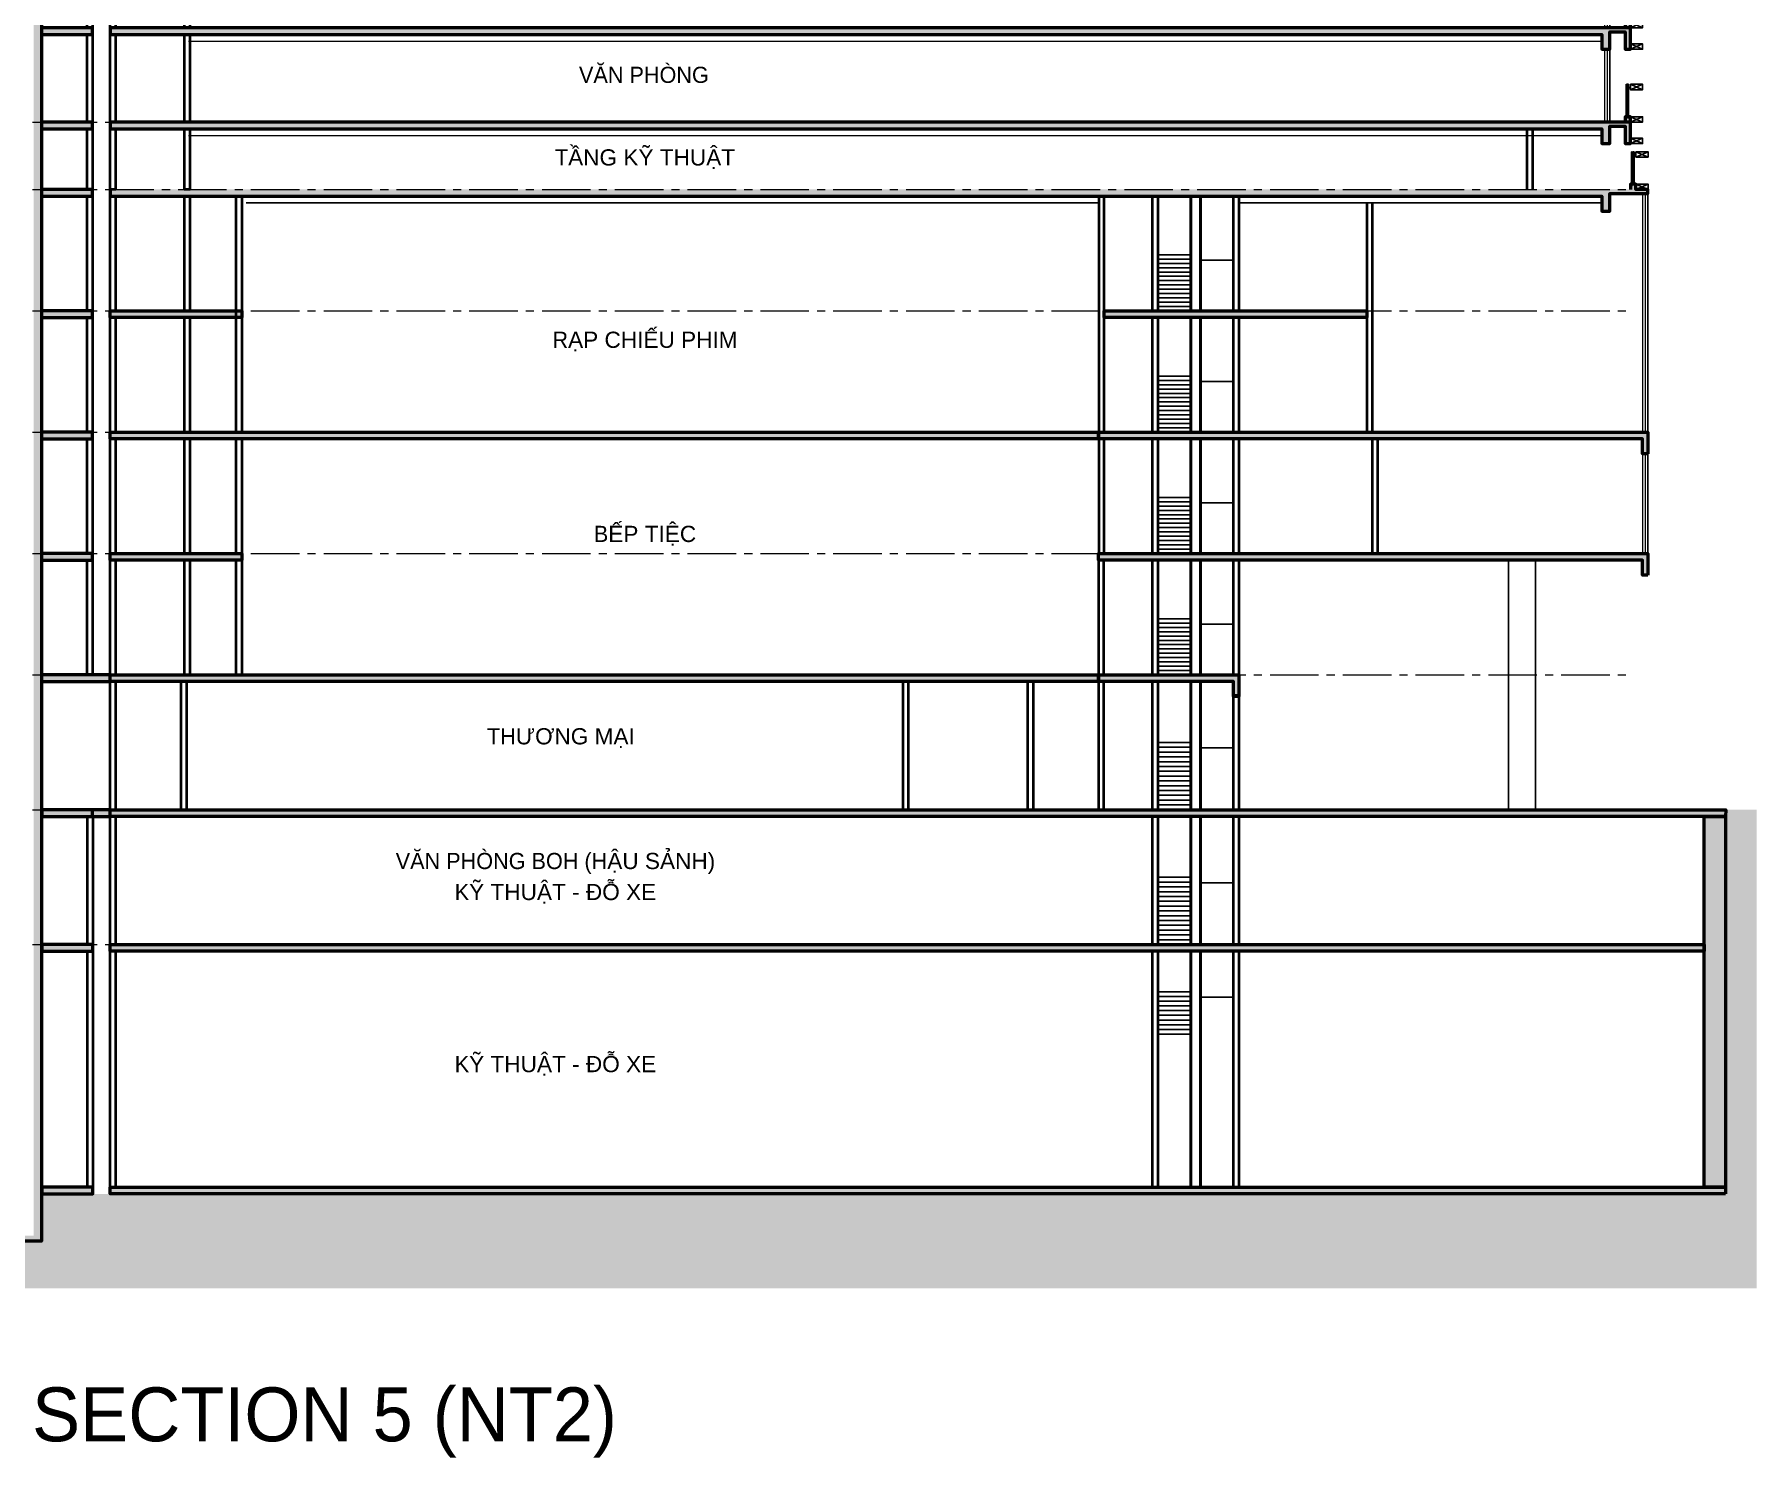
# Model space of a CAD drawing. Header units: millimetres. Extents: x 573003 to 1294762, y -9906 to 413061.
# Drawn here: x 951952 to 1015826, y -9551 to 43226 of the extents above; entities that cross this region are included whole.
import ezdxf

# ---------------------------------------------------------------- set-up
doc = ezdxf.new("R2010")
doc.units = ezdxf.units.MM
doc.header["$MEASUREMENT"] = 0
doc.linetypes.add('HIDDEN', pattern=[0.375, 0.25, -0.125])
doc.linetypes.add('IMPORT-CE', pattern=[135, 90, -15, 15, -15])
doc.layers.get('DEFPOINTS').update_dxf_attribs({"color": 5, "lineweight": 0})
for name, color, linetype in [('A-ANNO-DIMS', 50, 'Continuous'), ('A-ANNO-ROOM', 50, 'Continuous'), ('A-ELEV-13FINE', 8, 'Continuous'), ('A-ELEV-15FINE', 1, 'Continuous'), ('A-ELEV-18LIGHT', 135, 'Continuous'), ('A-ELEV-40HEAVY', 90, 'Continuous'), ('A-ELEV-PATT 3', 251, 'Continuous'), ('A-GRID-01$0$A-ANNO-DIMS', 50, 'Continuous'), ('A-WALL-FNSH', 200, 'Continuous'), ('A-WALL-PATT', 251, 'Continuous')]:
    doc.layers.add(name, color=color, linetype=linetype)
for name, color, linetype, lineweight in [('KT-Net cat', 1, 'Continuous', 40), ('KT-Net cot', 2, 'Continuous', 50), ('KT-Net manh', 251, 'Continuous', 13), ('KT-Net thay', 7, 'Continuous', 25), ('KT-Net truc', 18, 'Continuous', 15)]:
    doc.layers.add(name, color=color, linetype=linetype, lineweight=lineweight)
doc.styles.add('HBA-Text', font='GOTHIC.TTF')

# ---------------------------------------------------------------- blocks, each defined once
blk = doc.blocks.new('1')
at = {"layer": 'A-GRID-01$0$A-ANNO-DIMS'}
for p, q in [((-85207, -52456), (-84757, -52256)), ((-85207, -52256), (-84757, -52456))]:
    blk.add_line(p, q, dxfattribs=at)
at = {"layer": 'A-GRID-01$0$A-ANNO-DIMS', "elevation": 0}
blk.add_lwpolyline([(-84757, -52256), (-85207, -52256), (-85207, -52456), (-84757, -52456)], close=True, dxfattribs=at)
blk = doc.blocks.new('Floor -Office-NT2')
at = {"layer": 'A-WALL-PATT'}
h = blk.add_hatch(color=256, dxfattribs=at)
h.dxf.hatch_style = 1
h.paths.add_polyline_path([(19579, 0), (17689, 0), (17689, -250), (19579, -250)])
at = {"layer": 'A-WALL-PATT', "extrusion": (-1.18995e-05, -6.1554e-14, 1)}
h = blk.add_hatch(color=256, dxfattribs=at)
h.dxf.hatch_style = 1
h.paths.add_polyline_path([(76419, 0), (20229, 0), (20229, -250), (75557, -250), (75557, -800), (75857, -800), (75857, -150), (76419, -150), (76419, -800), (76619, -800), (76619, 200), (76419, 200)])
at = {"layer": 'A-ANNO-DIMS', "extrusion": (-1.18995e-05, 4.99413e-07, 1), "elevation": 32}
for points in [[(76501, 200), (76501, 1400)], [(76551, 200), (76551, 1400)]]:
    blk.add_lwpolyline(points, dxfattribs=at)
at = {"layer": 'A-ANNO-DIMS', "extrusion": (-1.18995e-05, 4.99413e-07, 1), "elevation": -2}
blk.add_lwpolyline([(76434, 200), (76619, 200), (76619, 188), (76434, 188)], close=True, dxfattribs=at)
at = {"layer": 'A-ELEV-15FINE', "linetype": 'Continuous', "extrusion": (-1.18995e-05, 4.99413e-07, 1), "elevation": -2}
for points in [[(76454, 1102), (76456, 1102), (76456, 1127), (76454, 1127)], [(76454, 372), (76456, 372), (76456, 347), (76454, 347)]]:
    blk.add_lwpolyline(points, close=True, dxfattribs=at)
at = {"layer": 'A-ELEV-15FINE', "linetype": 'Continuous', "extrusion": (-1.18995e-05, 4.99413e-07, 1), "elevation": 32}
for points in [[(76501, 1120), (76476, 1120)], [(76501, 1110), (76476, 1110)], [(76501, 365), (76476, 365)], [(76501, 355), (76476, 355)]]:
    blk.add_lwpolyline(points, dxfattribs=at)
at = {"layer": 'A-ELEV-15FINE', "extrusion": (-1.18995e-05, 4.99413e-07, 1), "elevation": -2}
for points in [[(76462, 205), (76483, 205), (76483, 200), (76462, 200)], [(76591, 205), (76569, 205), (76569, 200), (76591, 200)]]:
    blk.add_lwpolyline(points, close=True, dxfattribs=at)
at = {"layer": 'A-ELEV-15FINE', "extrusion": (-1.18995e-05, 4.99413e-07, 1), "elevation": 32}
for points in [[(76468, 205), (76468, 208), (76477, 208), (76477, 205)], [(76584, 205), (76584, 208), (76576, 208), (76576, 205)]]:
    blk.add_lwpolyline(points, dxfattribs=at)
at = {"layer": 'A-ELEV-15FINE', "linetype": 'HIDDEN', "extrusion": (-1.18995e-05, 4.99413e-07, 1), "elevation": 32}
for points in [[(76477, 200), (76477, 123), (76468, 123), (76468, 200)], [(76576, 200), (76576, 123), (76584, 123), (76584, 200)]]:
    blk.add_lwpolyline(points, dxfattribs=at)
at = {"layer": 'A-ELEV-18LIGHT', "extrusion": (-1.18995e-05, 4.99413e-07, 1), "elevation": 32}
blk.add_lwpolyline([(76456, 265), (76461, 260), (76471, 260), (76476, 265), (76476, 1395), (76471, 1400), (76461, 1400), (76456, 1395), (76456, 265)], dxfattribs=at)
at = {"layer": 'A-ELEV-40HEAVY', "extrusion": (-1.18995e-05, 4.99413e-07, 1)}
blk.add_line((76419, 200, 33), (76619, 200, 33), dxfattribs=at)
at = {"layer": 'A-ELEV-PATT 3', "linetype": 'Continuous', "extrusion": (-1.18995e-05, 4.99413e-07, 1)}
for p, q in [((76460, 261, 33), (76460, 1399, 33)), ((76466, 260, 33), (76466, 1400, 33)), ((76473, 261, 33), (76473, 1399, 33))]:
    blk.add_line(p, q, dxfattribs=at)
at = {"layer": 'A-GRID-01$0$A-ANNO-DIMS', "extrusion": (-1.18995e-05, 4.99413e-07, 1)}
blk.add_line((76501, 1400, 33), (76551, 1400, 33), dxfattribs=at)
at = {"layer": 'A-GRID-01$0$A-ANNO-DIMS', "extrusion": (-1.18995e-05, 4.99413e-07, 1), "elevation": -2}
blk.add_lwpolyline([(76619, 1265), (76619, 1285), (76551, 1285), (76551, 1265)], close=True, dxfattribs=at)
at = {"layer": 'KT-Net cat'}
for points, elevation in [([(19379, 3250), (19579, 3250), (19579, 0), (19379, 0)], 31), ([(20229, 3250), (20429, 3250), (20429, 0), (20229, 0)], 31), ([(22989, 3250), (23189, 3250), (23189, 0), (22989, 0)], 22)]:
    blk.add_lwpolyline(points, close=True, dxfattribs=dict(at, elevation=elevation))
at = {"layer": 'KT-Net cot', "elevation": -9}
blk.add_lwpolyline([(19579, 0), (17689, 0), (17689, -250), (19579, -250)], close=True, dxfattribs=at)
at = {"layer": 'KT-Net cot', "extrusion": (-1.22367e-05, -2.59976e-14, 1), "elevation": -1}
blk.add_lwpolyline([(76619, 0), (20229, 0), (20229, -250), (75557, -250), (75557, -800), (75857, -800), (75857, -150), (76419, -150), (76419, -800), (76619, -800), (76619, 200), (76419, 200), (76419, 0)], dxfattribs=at)
at = {"layer": 'KT-Net manh'}
for p, q in [((75657, 2700, -1), (75657, 0, -9)), ((75757, 2700, -1), (75757, 0, -9))]:
    blk.add_line(p, q, dxfattribs=at)
at = {"layer": 'KT-Net manh', "extrusion": (-1.18995e-05, 4.99413e-07, 1), "elevation": -2}
blk.add_lwpolyline([(23136, -500), (75557, -500)], dxfattribs=at)
at = {"layer": 'KT-Net thay'}
blk.add_line((75857, 2700, -1), (75857, 0, -9), dxfattribs=at)
at = {"layer": 'A-GRID-01$0$A-ANNO-DIMS', "extrusion": (1.18995e-05, -4.99413e-07, -1), "zscale": -1.000000000000001, "rotation": 0.000332821957333762}
for p in [(8137, 53657, 1), (8137, 52457, 1), (8137, 51657, 1)]:
    blk.add_blockref('1', p, dxfattribs=at)
blk = doc.blocks.new('A$C11826E4A')
at = {"layer": 'A-ANNO-ROOM', "ltscale": 800, "extrusion": (2.65424e-07, 1.15182e-05, 1), "insert": (2692, 1020, 4), "char_height": 600, "width": 6000, "attachment_point": 2, "text_direction": (1, 0, 0), "style": 'HBA-Text'}
blk.add_mtext('VĂN PHÒNG', dxfattribs=at)

msp = doc.modelspace()

# ---------------------------------------------------------------- hatches: boundary and pattern name
at = {"layer": 'A-WALL-PATT', "extrusion": (-6.59362e-19, -3.84344e-07, 1)}
h = msp.add_hatch(color=256, dxfattribs=at)
h.dxf.hatch_style = 1
h.paths.add_polyline_path([(949019.2, 155075.6), (952219.2, 155075.6), (952219.2, -1524.4), (949019.2, -1524.4)])
h.paths.add_polyline_path([(949319.2, 154875.6), (951919.2, 154875.6), (951919.2, 152575.6), (949319.2, 152575.6)], flags=16)
h.paths.add_polyline_path([(949319.2, -1324.4), (951919.2, -1324.4), (951919.2, 152375.6), (949319.2, 152375.6)], flags=16)
at = {"layer": 'A-WALL-PATT', "extrusion": (-6.614e-19, -3.84344e-07, 1)}
h = msp.add_hatch(color=256, dxfattribs=at)
h.dxf.hatch_style = 1
h.paths.add_polyline_path([(954109.2, 37475.6), (952219.2, 37475.6), (952219.2, 37225.6), (954109.2, 37225.6)])
at = {"layer": 'A-WALL-PATT', "extrusion": (-1.18995e-05, -3.84344e-07, 1)}
h = msp.add_hatch(color=256, dxfattribs=at)
h.dxf.hatch_style = 1
h.paths.add_polyline_path([(1011154, 37475.6), (954759.2, 37475.6), (954759.2, 37225.6), (1010087.1, 37225.6), (1010087.1, 36675.6), (1010387.1, 36675.6), (1010387.1, 37325.6), (1011796.9, 37325.6), (1011796.9, 37475.6), (1011354, 37475.6), (1011354, 37675.6), (1011154, 37675.6)])
at = {"layer": 'A-WALL-PATT', "extrusion": (-6.59362e-19, -3.84344e-07, 1)}
h = msp.add_hatch(color=256, dxfattribs=at)
h.dxf.hatch_style = 1
h.paths.add_polyline_path([(954109.2, 32975.6), (952219.2, 32975.6), (952219.2, 32725.6), (954109.2, 32725.6)])
h = msp.add_hatch(color=256, dxfattribs=at)
h.dxf.hatch_style = 1
h.paths.add_polyline_path([(954759.2, 32975.6), (959639.9, 32975.6), (959639.9, 32725.6), (954759.2, 32725.6)])
h = msp.add_hatch(color=256, dxfattribs=at)
h.dxf.hatch_style = 1
h.paths.add_polyline_path([(991627.5, 32975.6), (1001366.2, 32975.6), (1001366.2, 32725.6), (991627.5, 32725.6)])
at = {"layer": 'A-WALL-PATT', "extrusion": (-6.6013e-19, -3.84344e-07, 1)}
h = msp.add_hatch(color=256, dxfattribs=at)
h.dxf.hatch_style = 1
h.paths.add_polyline_path([(954109.2, 28475.6), (952219.2, 28475.6), (952219.2, 28225.6), (954109.2, 28225.6)])
at = {"layer": 'A-WALL-PATT', "extrusion": (-6.59362e-19, -3.84344e-07, 1)}
h = msp.add_hatch(color=256, dxfattribs=at)
h.dxf.hatch_style = 1
h.paths.add_polyline_path([(954759.2, 28475.6), (991417.7, 28475.6), (991417.7, 28225.6), (954759.2, 28225.6)])
at = {"layer": 'A-WALL-PATT', "extrusion": (-6.6013e-19, -3.84344e-07, 1)}
h = msp.add_hatch(color=256, dxfattribs=at)
h.dxf.hatch_style = 1
h.paths.add_polyline_path([(1011796.9, 27675.6), (1011596.9, 27675.6), (1011596.9, 28225.6), (991417.7, 28225.6), (991417.7, 28475.6), (1011796.9, 28475.6)])
h = msp.add_hatch(color=256, dxfattribs=at)
h.dxf.hatch_style = 1
h.paths.add_polyline_path([(954109.2, 23975.6), (952219.2, 23975.6), (952219.2, 23725.6), (954109.2, 23725.6)])
h = msp.add_hatch(color=256, dxfattribs=at)
h.dxf.hatch_style = 1
h.paths.add_polyline_path([(954759.2, 23975.6), (959639.9, 23975.6), (959639.9, 23725.6), (954759.2, 23725.6)])
h = msp.add_hatch(color=256, dxfattribs=at)
h.dxf.hatch_style = 1
h.paths.add_polyline_path([(1011796.9, 23175.6), (1011596.9, 23175.6), (1011596.9, 23725.6), (991417.7, 23725.6), (991417.7, 23975.6), (1011796.9, 23975.6)])
h = msp.add_hatch(color=256, dxfattribs=at)
h.dxf.hatch_style = 1
h.paths.add_polyline_path([(954759.2, 19475.6), (952219.2, 19475.6), (952219.2, 19225.6), (954759.2, 19225.6)])
at = {"layer": 'A-WALL-PATT', "extrusion": (-6.59362e-19, -3.84344e-07, 1)}
h = msp.add_hatch(color=256, dxfattribs=at)
h.dxf.hatch_style = 1
h.paths.add_polyline_path([(991417.7, 19475.6), (991417.7, 19225.6), (954964.3, 19225.6), (954759.2, 19225.6), (954759.2, 19475.6)])
at = {"layer": 'A-WALL-PATT', "extrusion": (-6.6013e-19, -3.84344e-07, 1)}
h = msp.add_hatch(color=256, dxfattribs=at)
h.dxf.hatch_style = 1
h.paths.add_polyline_path([(996621.6, 18675.6), (996421.6, 18675.6), (996421.6, 19225.6), (991417.7, 19225.6), (991417.7, 19475.6), (996621.6, 19475.6)])
at = {"layer": 'A-WALL-PATT', "extrusion": (-6.59362e-19, -3.84344e-07, 1)}
h = msp.add_hatch(dxfattribs=at)
h.set_pattern_fill('EARTH', color=256, scale=100, angle=-100.978559)
h.set_pattern_definition([(45, (925750.7, 285702.5), (9e-07, 898.0256), [635, -635]), (45, (925582.3, 285870.9), (9e-07, 898.0256), [635, -635]), (45, (925413.9, 286039.3), (9e-07, 898.0256), [635, -635]), (135, (925413.9, 286151.5), (-898.0256, 9e-07), [635, -635]), (135, (925582.3, 286319.9), (-898.0256, 9e-07), [635, -635]), (135, (925750.7, 286488.3), (-898.0256, 9e-07), [635, -635])])
h.paths.add_polyline_path([(932849.4, 225.6), (942909.6, 225.6), (942909.6, -1524.4), (946009.6, -1524.4), (946014.7, 225.6), (949019.2, 225.6), (949019.2, -1524.4), (952219.2, -1524.4), (952224.3, 225.6), (1014678.7, 225.6), (1014681.4, 14475.6), (1015825.9, 14475.6), (1015825.9, -3277.2), (932849.4, -3277.2)])
at = {"layer": 'A-WALL-PATT', "extrusion": (-6.6013e-19, -3.84344e-07, 1)}
h = msp.add_hatch(color=256, dxfattribs=at)
h.dxf.hatch_style = 1
h.paths.add_polyline_path([(954109.2, 14475.6), (952219.2, 14475.6), (952219.2, 14225.6), (954109.2, 14225.6)])
h = msp.add_hatch(color=256, dxfattribs=at)
h.dxf.hatch_style = 1
h.paths.add_polyline_path([(954759.2, 14475.6), (952224.3, 14475.6), (952224.3, 14225.6), (954759.2, 14225.6)])
at = {"layer": 'A-WALL-PATT', "extrusion": (-6.59362e-19, -3.84344e-07, 1)}
h = msp.add_hatch(color=256, dxfattribs=at)
h.dxf.hatch_style = 1
h.paths.add_polyline_path([(954759.2, 14475.6), (965275.2, 14475.6), (970075.2, 14475.6), (1014681.4, 14475.6), (1014675.9, 14225.6), (970325.2, 14225.6), (965025.2, 14225.6), (954759.2, 14225.6)])
h = msp.add_hatch(color=256, dxfattribs=at)
h.dxf.hatch_style = 1
h.paths.add_polyline_path([(1014678.7, 14225.6), (1014678.7, 475.6), (1013878.7, 475.6), (1013878.7, 14225.6)])
at = {"layer": 'A-WALL-PATT', "extrusion": (-6.6013e-19, -3.84344e-07, 1)}
h = msp.add_hatch(color=256, dxfattribs=at)
h.dxf.hatch_style = 1
h.paths.add_polyline_path([(954114.3, 9475.6), (952224.3, 9475.6), (952224.3, 9225.6), (954114.3, 9225.6)])
h = msp.add_hatch(color=256, dxfattribs=at)
h.dxf.hatch_style = 1
h.paths.add_polyline_path([(1013878.7, 9225.6), (954759.2, 9225.6), (954759.2, 9475.6), (1013878.7, 9475.6)])
h = msp.add_hatch(color=256, dxfattribs=at)
h.dxf.hatch_style = 1
h.paths.add_polyline_path([(954114.3, 475.6), (952224.3, 475.6), (952224.3, 225.6), (954114.3, 225.6)])
h = msp.add_hatch(color=256, dxfattribs=at)
h.dxf.hatch_style = 1
h.paths.add_polyline_path([(1014678.7, 225.6), (954759.2, 225.6), (954759.2, 475.6), (1014678.7, 475.6)])

# ---------------------------------------------------------------- linework, layer by layer
at = {"layer": 'A-ANNO-DIMS', "extrusion": (-1.18995e-05, 1.15069e-07, 1), "elevation": -12.1}
for points in [[(1011236.2, 37675.6), (1011236.2, 38875.6)], [(1011286.2, 37675.6), (1011286.2, 38875.6)]]:
    msp.add_lwpolyline(points, dxfattribs=at)
at = {"layer": 'A-ANNO-DIMS', "extrusion": (-1.18995e-05, 1.15069e-07, 1), "elevation": -29.3}
msp.add_lwpolyline([(1011168.4, 37675.6), (1011354, 37675.6), (1011354, 37663.6), (1011168.4, 37663.6)], close=True, dxfattribs=at)
at = {"layer": 'A-ELEV-13FINE', "extrusion": (-1.18995e-05, 1.15069e-07, 1), "elevation": -29.3}
for points in [[(959810, 36975.9), (991427.5, 36975.7)], [(996621.6, 36975.7), (1010087.1, 36975.6)]]:
    msp.add_lwpolyline(points, dxfattribs=at)
at = {"layer": 'A-ELEV-15FINE', "linetype": 'Continuous', "extrusion": (-1.18995e-05, 1.15069e-07, 1), "elevation": -29.3}
for points in [[(1011188.4, 38578.1), (1011191.2, 38578.1), (1011191.2, 38603.1), (1011188.4, 38603.1)], [(1011188.4, 37848.1), (1011191.2, 37848.1), (1011191.2, 37823.1), (1011188.4, 37823.1)]]:
    msp.add_lwpolyline(points, close=True, dxfattribs=at)
at = {"layer": 'A-ELEV-15FINE', "linetype": 'Continuous', "extrusion": (-1.18995e-05, 1.15069e-07, 1), "elevation": -12.1}
for points in [[(1011236.2, 38595.6), (1011211.2, 38595.6)], [(1011236.2, 38585.6), (1011211.2, 38585.6)], [(1011236.2, 37840.6), (1011211.2, 37840.6)], [(1011236.2, 37830.6), (1011211.2, 37830.6)]]:
    msp.add_lwpolyline(points, dxfattribs=at)
at = {"layer": 'A-ELEV-15FINE', "extrusion": (-1.18995e-05, 1.15069e-07, 1), "elevation": -29.3}
for points in [[(1011196.4, 37680.9), (1011218.2, 37680.9), (1011218.2, 37675.6), (1011196.4, 37675.6)], [(1011326, 37680.9), (1011304.2, 37680.9), (1011304.2, 37675.6), (1011326, 37675.6)]]:
    msp.add_lwpolyline(points, close=True, dxfattribs=at)
at = {"layer": 'A-ELEV-15FINE', "extrusion": (-1.18995e-05, 1.15069e-07, 1), "elevation": -12.1}
for points in [[(1011203.1, 37680.9), (1011203.1, 37683.9), (1011211.5, 37683.9), (1011211.5, 37680.9)], [(1011319.3, 37680.9), (1011319.3, 37683.9), (1011310.9, 37683.9), (1011310.9, 37680.9)]]:
    msp.add_lwpolyline(points, dxfattribs=at)
at = {"layer": 'A-ELEV-15FINE', "linetype": 'HIDDEN', "extrusion": (-1.18995e-05, 1.15069e-07, 1), "elevation": -12.1}
for points in [[(1011211.5, 37675.6), (1011211.5, 37599), (1011203.1, 37599), (1011203.1, 37675.6)], [(1011310.9, 37675.6), (1011310.9, 37599), (1011319.3, 37599), (1011319.3, 37675.6)]]:
    msp.add_lwpolyline(points, dxfattribs=at)
at = {"layer": 'A-ELEV-18LIGHT', "extrusion": (-1.18995e-05, 1.15069e-07, 1), "elevation": -12.1}
msp.add_lwpolyline([(1011191.2, 37740.6), (1011196.2, 37735.6), (1011206.2, 37735.6), (1011211.2, 37740.6), (1011211.2, 38870.6), (1011206.2, 38875.6), (1011196.2, 38875.6), (1011191.2, 38870.6), (1011191.2, 37740.6)], dxfattribs=at)
at = {"layer": 'A-ELEV-40HEAVY', "extrusion": (-1.18995e-05, 1.15069e-07, 1)}
msp.add_line((1011154, 37675.6, -0.1), (1011354, 37675.6, -0.1), dxfattribs=at)
at = {"layer": 'A-ELEV-PATT 3', "linetype": 'Continuous', "extrusion": (-1.18995e-05, 1.15069e-07, 1)}
for p, q in [((1011194.8, 37737, -0.1), (1011194.8, 38874.3, -0.1)), ((1011201.2, 37735.6, -0.1), (1011201.2, 38875.6, -0.1)), ((1011207.5, 37737, -0.1), (1011207.5, 38874.3, -0.1))]:
    msp.add_line(p, q, dxfattribs=at)
at = {"layer": 'A-GRID-01$0$A-ANNO-DIMS', "extrusion": (-1.18995e-05, 1.15069e-07, 1)}
msp.add_line((1011236.2, 38875.6, -0.1), (1011286.2, 38875.6, -0.1), dxfattribs=at)
at = {"layer": 'A-GRID-01$0$A-ANNO-DIMS', "extrusion": (-1.18995e-05, 1.15069e-07, 1), "elevation": -29.3}
msp.add_lwpolyline([(1011354, 38740.6), (1011354, 38760.6), (1011286.2, 38760.6), (1011286.2, 38740.6)], close=True, dxfattribs=at)
at = {"layer": 'KT-Net cat', "extrusion": (-6.58992e-19, -3.84344e-07, 1)}
for p, q in [((1007321.8, 37475.6, -16.7), (1007321.8, 39725.6, -16.7)), ((1001566.2, 36975.7, 4.5), (1001566.2, 28475.6, 4.5)), ((1001566.2, 28225.6, 6.7), (1001566.2, 23975.6, 4.5)), ((957585.7, 19225.6, -17.4), (957585.7, 14475.6, 51.3)), ((984162.2, 19225.6, 0.5), (984162.2, 14475.6, 51.3)), ((988790.5, 19225.6, 0.5), (988790.5, 14475.6, 51.3))]:
    msp.add_line(p, q, dxfattribs=at)
at = {"layer": 'KT-Net cat', "extrusion": (-6.58568e-19, -3.84344e-07, 1)}
for p, q in [((1007521.8, 37475.6, -16.7), (1007521.8, 39725.6, -16.7)), ((1001366.2, 36975.7, 4.5), (1001366.2, 28475.6, 4.5)), ((1001766.2, 28225.6, 6.7), (1001766.2, 23975.6, 4.5)), ((957385.7, 19225.6, -17.4), (957385.7, 14475.6, 51.3)), ((984362.2, 19225.6, 0.5), (984362.2, 14475.6, 51.3)), ((988990.5, 19225.6, 0.5), (988990.5, 14475.6, 51.3))]:
    msp.add_line(p, q, dxfattribs=at)
for points, elevation in [([(953909.2, 39725.6), (954109.2, 39725.6), (954109.2, 37475.6), (953909.2, 37475.6)], 14.8), ([(954759.2, 39725.6), (954959.2, 39725.6), (954959.2, 37475.6), (954759.2, 37475.6)], 14.8), ([(957519.2, 39725.6), (957719.2, 39725.6), (957719.2, 37475.6), (957519.2, 37475.6)], 5.5), ([(957519.2, 37225.6), (957719.2, 37225.6), (957719.2, 32975.6), (957519.2, 32975.6)], 51.3), ([(993421.6, 37225.6), (993621.6, 37225.6), (993621.6, 32975.6), (993421.6, 32975.6)], 0.5), ([(996421.7, 37225.6), (996621.6, 37225.6), (996621.6, 32975.6), (996421.7, 32975.6)], 0.5), ([(953909.2, 32725.6), (954109.2, 32725.6), (954109.2, 28475.6), (953909.2, 28475.6)], 51.3), ([(954759.2, 32725.6), (954959.2, 32725.6), (954959.2, 28475.6), (954759.2, 28475.6)], 51.3), ([(959439.9, 28225.6), (959639.9, 28225.6), (959639.9, 23975.6), (959439.9, 23975.6)], 35.3), ([(991627.5, 28225.6), (991427.5, 28225.6), (991427.5, 23975.6), (991627.5, 23975.6)], 0.5), ([(993421.6, 28225.6), (993621.6, 28225.6), (993621.6, 23975.6), (993421.6, 23975.6)], 0.5), ([(996421.7, 28225.6), (996621.6, 28225.6), (996621.6, 23975.6), (996421.7, 23975.6)], 0.5), ([(953909.2, 23725.6), (954109.2, 23725.6), (954109.2, 19475.6), (953909.2, 19475.6)], 51.3), ([(954759.2, 23725.6), (954959.2, 23725.6), (954959.2, 19475.6), (954759.2, 19475.6)], 51.3), ([(957519.2, 23725.6), (957719.2, 23725.6), (957719.2, 19475.6), (957519.2, 19475.6)], 42), ([(991617.7, 19225.6), (991417.7, 19225.6), (991417.7, 14475.6), (991617.7, 14475.6)], 22.2), ([(993421.6, 19225.6), (993621.6, 19225.6), (993621.6, 14475.6), (993421.6, 14475.6)], 8.7), ([(996421.7, 18725.6), (996621.6, 18725.6), (996621.6, 14475.6), (996421.7, 14475.6)], 8.7), ([(953914.3, 14225.6), (954114.3, 14225.6), (954114.3, 9475.6), (953914.3, 9475.6)], 2.3), ([(954764.3, 14225.6), (954964.3, 14225.6), (954964.3, 9475.6), (954764.3, 9475.6)], 2.3), ([(996421.7, 14225.6), (996621.6, 14225.6), (996621.6, 9475.6), (996421.7, 9475.6)], 2.3), ([(993421.6, 9225.6), (993621.6, 9225.6), (993621.6, 475.6), (993421.6, 475.6)], 0.1)]:
    msp.add_lwpolyline(points, close=True, dxfattribs=dict(at, elevation=elevation))
at = {"layer": 'KT-Net cat', "extrusion": (-6.58992e-19, -3.84344e-07, 1)}
for points, elevation in [([(953909.2, 37225.6), (954109.2, 37225.6), (954109.2, 32975.6), (953909.2, 32975.6)], 51.3), ([(954759.2, 37225.6), (954959.2, 37225.6), (954959.2, 32975.6), (954759.2, 32975.6)], 51.3), ([(959439.9, 37225.6), (959639.9, 37225.6), (959639.9, 28475.6), (959439.9, 28475.6)], 18.8), ([(991627.5, 37225.6), (991427.5, 37225.6), (991427.5, 28475.6), (991627.5, 28475.6)], 0.5), ([(957519.2, 32725.6), (957719.2, 32725.6), (957719.2, 28475.6), (957519.2, 28475.6)], 51.3), ([(993421.6, 32725.6), (993621.6, 32725.6), (993621.6, 28475.6), (993421.6, 28475.6)], 0.5), ([(996421.7, 32725.6), (996621.6, 32725.6), (996621.6, 28475.6), (996421.7, 28475.6)], 0.5), ([(953909.2, 28225.6), (954109.2, 28225.6), (954109.2, 23975.6), (953909.2, 23975.6)], 51.3), ([(954759.2, 28225.6), (954959.2, 28225.6), (954959.2, 23975.6), (954759.2, 23975.6)], 51.3), ([(957519.2, 28225.6), (957719.2, 28225.6), (957719.2, 23975.6), (957519.2, 23975.6)], 42), ([(959439.9, 23725.6), (959639.9, 23725.6), (959639.9, 19475.6), (959439.9, 19475.6)], 35.3), ([(991617.7, 23725.6), (991417.7, 23725.6), (991417.7, 19475.6), (991617.7, 19475.6)], 14), ([(993421.6, 23725.6), (993621.6, 23725.6), (993621.6, 19475.6), (993421.6, 19475.6)], 0.5), ([(996421.7, 23725.6), (996621.6, 23725.6), (996621.6, 19475.6), (996421.7, 19475.6)], 0.5), ([(954759.2, 19225.6), (954959.2, 19225.6), (954959.2, 14475.6), (954759.2, 14475.6)], 51.3), ([(993421.6, 14225.6), (993621.6, 14225.6), (993621.6, 9475.6), (993421.6, 9475.6)], 59.5), ([(953914.3, 9225.6), (954114.3, 9225.6), (954114.3, 475.6), (953914.3, 475.6)], 0.1), ([(954764.3, 9225.6), (954964.3, 9225.6), (954964.3, 475.6), (954764.3, 475.6)], 0.1), ([(996421.7, 9225.6), (996621.6, 9225.6), (996621.6, 475.6), (996421.7, 475.6)], -57.1)]:
    msp.add_lwpolyline(points, close=True, dxfattribs=dict(at, elevation=elevation))
at = {"layer": 'KT-Net cot', "extrusion": (-6.58992e-19, -3.84344e-07, 1)}
for points, elevation in [([(949019.2, 155075.6), (952219.2, 155075.6), (952219.2, -1524.4), (949019.2, -1524.4)], 2.3), ([(954759.2, 32975.6), (959639.9, 32975.6), (959639.9, 32725.6), (954759.2, 32725.6)], 51.3), ([(991627.5, 32975.6), (1001366.2, 32975.6), (1001366.2, 32725.6), (991627.5, 32725.6)], 0.5), ([(954109.2, 28475.6), (952219.2, 28475.6), (952219.2, 28225.6), (954109.2, 28225.6)], 51.3), ([(1011796.9, 23175.6), (1011596.9, 23175.6), (1011596.9, 23725.6), (991417.7, 23725.6), (991417.7, 23975.6), (1011796.9, 23975.6)], 2.3), ([(954759.2, 19475.6), (952219.2, 19475.6), (952219.2, 19225.6), (954759.2, 19225.6)], 51.3), ([(1014678.7, 14225.6), (1014678.7, 475.6), (1013878.7, 475.6), (1013878.7, 14225.6)], 2.3), ([(954114.3, 9475.6), (952224.3, 9475.6), (952224.3, 9225.6), (954114.3, 9225.6)], 2.3)]:
    msp.add_lwpolyline(points, close=True, dxfattribs=dict(at, elevation=elevation))
at = {"layer": 'KT-Net cot', "extrusion": (-6.58568e-19, -3.84344e-07, 1)}
for points, elevation in [([(954109.2, 37475.6), (952219.2, 37475.6), (952219.2, 37225.6), (954109.2, 37225.6)], -25.2), ([(954109.2, 32975.6), (952219.2, 32975.6), (952219.2, 32725.6), (954109.2, 32725.6)], 51.3), ([(954759.2, 28475.6), (991417.7, 28475.6), (991417.7, 28225.6), (954759.2, 28225.6)], 51.3), ([(1011796.9, 27675.6), (1011596.9, 27675.6), (1011596.9, 28225.6), (991417.7, 28225.6), (991417.7, 28475.6), (1011796.9, 28475.6)], 2.3), ([(954109.2, 23975.6), (952219.2, 23975.6), (952219.2, 23725.6), (954109.2, 23725.6)], 51.3), ([(954759.2, 23975.6), (959639.9, 23975.6), (959639.9, 23725.6), (954759.2, 23725.6)], 51.3), ([(991417.7, 19475.6), (991417.7, 19225.6), (954964.3, 19225.6), (954759.2, 19225.6), (954759.2, 19475.6)], -0.4), ([(996621.6, 18675.6), (996421.6, 18675.6), (996421.6, 19225.6), (991417.7, 19225.6), (991417.7, 19475.6), (996621.6, 19475.6)], 2.3), ([(954109.2, 14475.6), (952219.2, 14475.6), (952219.2, 14225.6), (954109.2, 14225.6)], 51.3), ([(954759.2, 14475.6), (952224.3, 14475.6), (952224.3, 14225.6), (954759.2, 14225.6)], 2.3), ([(954759.2, 14475.6), (965275.2, 14475.6), (970075.2, 14475.6), (1014681.4, 14475.6), (1014675.9, 14225.6), (970325.2, 14225.6), (965025.2, 14225.6), (954759.2, 14225.6)], 51.3), ([(1013878.7, 9225.6), (954759.2, 9225.6), (954759.2, 9475.6), (1013878.7, 9475.6)], 2.3), ([(954114.3, 475.6), (952224.3, 475.6), (952224.3, 225.6), (954114.3, 225.6)], 0.1), ([(1014678.7, 225.6), (954759.2, 225.6), (954759.2, 475.6), (1014678.7, 475.6)], -0.4)]:
    msp.add_lwpolyline(points, close=True, dxfattribs=dict(at, elevation=elevation))
at = {"layer": 'KT-Net cot', "extrusion": (-1.22367e-05, -3.84344e-07, 1), "elevation": -29}
msp.add_lwpolyline([(954759.2, 37475.6), (954759.2, 37225.6), (1010087.1, 37225.6), (1010087.1, 36675.6), (1010387.1, 36675.6), (1010387.1, 37325.6), (1011154, 37325.6), (1011796.9, 37325.6), (1011796.9, 37475.6), (1011354, 37475.6), (1011354, 37675.6), (1011154, 37675.6), (1011154, 37475.6)], dxfattribs=at)
at = {"layer": 'KT-Net manh', "extrusion": (-6.58568e-19, -3.84344e-07, 1)}
for p, q in [((1011596.9, 37325.6, -20), (1011596.9, 28475.6, 0.5)), ((1011696.9, 37325.6, -20), (1011696.9, 28475.6, 0.5)), ((1011696.9, 27675.6, 0.5), (1011696.9, 23975.6, 2.3))]:
    msp.add_line(p, q, dxfattribs=at)
at = {"layer": 'KT-Net manh', "extrusion": (-6.58992e-19, -3.84344e-07, 1)}
msp.add_line((1011596.9, 27675.6, 0.5), (1011596.9, 23975.6, 2.3), dxfattribs=at)
at = {"layer": 'KT-Net thay', "extrusion": (-6.58568e-19, -3.84344e-07, 1)}
for p, q in [((994823.2, 32975.6, 0.5), (994823.2, 37225.6, -16.8)), ((995223.2, 37225.6, 0.5), (995223.2, 32975.6, 0.5)), ((1011796.9, 37325.6, -20), (1011796.9, 28475.6, 0.5)), ((993621.6, 34895.6, -17.5), (994823.2, 34895.6, 0.5)), ((993621.6, 34575.6, -17.5), (994823.2, 34575.6, 0.5)), ((993621.6, 34255.6, -17.5), (994823.2, 34255.6, 0.5)), ((993621.6, 33935.6, -17.5), (994823.2, 33935.6, 0.5)), ((993621.6, 33615.6, -17.5), (994823.2, 33615.6, 0.5)), ((993621.6, 33295.6, -17.5), (994823.2, 33295.6, 0.5)), ((993621.6, 32975.6, -17.5), (994823.2, 32975.6, 0.5)), ((994873.2, 28475.6, 0.5), (994873.2, 32725.6, -16.8)), ((995173.2, 32725.6, 0.5), (995173.2, 28475.6, 0.5)), ((993621.6, 30555.6, -17.5), (994823.2, 30555.6, 0.5)), ((993621.6, 30235.6, -17.5), (994823.2, 30235.6, 0.5)), ((995223.2, 30355.6, 0.5), (996421.7, 30355.6, 0.5)), ((993621.6, 29915.6, -17.5), (994823.2, 29915.6, 0.5)), ((993621.6, 29595.6, -17.5), (994823.2, 29595.6, 0.5)), ((993621.6, 29275.6, -17.5), (994823.2, 29275.6, 0.5)), ((993621.6, 28955.6, -17.5), (994823.2, 28955.6, 0.5)), ((993621.6, 28635.6, -17.5), (994823.2, 28635.6, 0.5)), ((994823.2, 23975.6, 0.5), (994823.2, 28225.6, -16.8)), ((995223.2, 28225.6, 0.5), (995223.2, 23975.6, 0.5)), ((993621.6, 25895.6, -17.5), (994823.2, 25895.6, 0.5)), ((993621.6, 25575.6, -17.5), (994823.2, 25575.6, 0.5)), ((993621.6, 25255.6, -17.5), (994823.2, 25255.6, 0.5)), ((993621.6, 24935.6, -17.5), (994823.2, 24935.6, 0.5)), ((993621.6, 24615.6, -17.5), (994823.2, 24615.6, 0.5)), ((993621.6, 24295.6, -17.5), (994823.2, 24295.6, 0.5)), ((993621.6, 23975.6, -17.5), (994823.2, 23975.6, 0.5)), ((993621.6, 23975.6, -17.5), (994823.2, 23975.6, 0.5)), ((994873.2, 19475.6, 0.5), (994873.2, 23725.6, -16.8)), ((995173.2, 23725.6, 0.5), (995173.2, 19475.6, 0.5)), ((1006621.6, 23725.6, -17.7), (1006621.6, 14475.6, 51.3)), ((993621.6, 21555.6, -17.5), (994823.2, 21555.6, 0.5)), ((993621.6, 21235.6, -17.5), (994823.2, 21235.6, 0.5)), ((995223.2, 21355.6, 0.5), (996421.7, 21355.6, 0.5)), ((993621.6, 20915.6, -17.5), (994823.2, 20915.6, 0.5)), ((993621.6, 20595.6, -17.5), (994823.2, 20595.6, 0.5)), ((993621.6, 20275.6, -17.5), (994823.2, 20275.6, 0.5)), ((993621.6, 19955.6, -17.5), (994823.2, 19955.6, 0.5)), ((993621.6, 19635.6, -17.5), (994823.2, 19635.6, 0.5)), ((994823.2, 14475.6, 8.7), (994823.2, 19225.6, -10.7)), ((995223.2, 19225.6, 8.7), (995223.2, 14475.6, 8.7)), ((993621.6, 16967.6, -9.3), (994823.2, 16967.6, 8.7)), ((993621.6, 16611.6, -9.3), (994823.2, 16611.6, 8.7)), ((995223.2, 16767.6, 1.8), (996421.7, 16767.6, 8.7)), ((993621.6, 16255.6, -9.3), (994823.2, 16255.6, 8.7)), ((993621.6, 15899.6, -9.3), (994823.2, 15899.6, 8.7)), ((993621.6, 15543.6, -9.3), (994823.2, 15543.6, 8.7)), ((993621.6, 15187.6, -9.3), (994823.2, 15187.6, 8.7)), ((993621.6, 14831.6, -9.3), (994823.2, 14831.6, 8.7)), ((993621.6, 14475.6, -9.3), (994823.2, 14475.6, 8.7)), ((993621.6, 14475.6, 33.3), (994823.2, 14475.6, 51.3)), ((994873.2, 9475.6, 59.5), (994873.2, 14225.6, 40.1)), ((995173.2, 14225.6, 59.5), (995173.2, 9475.6, 59.5)), ((993621.6, 11789.6, 41.5), (994823.2, 11789.6, 59.5)), ((993621.6, 11433.6, 41.5), (994823.2, 11433.6, 59.5)), ((993621.6, 11077.6, 41.5), (994823.2, 11077.6, 59.5)), ((993621.6, 10721.6, 41.5), (994823.2, 10721.6, 59.5)), ((993621.6, 10365.6, 41.5), (994823.2, 10365.6, 59.5)), ((993621.6, 10009.6, 41.5), (994823.2, 10009.6, 59.5)), ((993621.6, 9653.6, 41.5), (994823.2, 9653.6, 59.5)), ((994823.2, 475.6, 0.1), (994823.2, 9225.6, 2.3)), ((995223.2, 9225.6, 2.3), (995223.2, 475.6, 0.1)), ((993621.6, 7550.6, 0.1), (994823.2, 7550.6, 18.1)), ((993621.6, 7200.6, 0.1), (994823.2, 7200.6, 18.1)), ((995223.2, 7525.6, 8.8), (996421.7, 7525.6, 8.8)), ((993621.6, 6850.6, 0.1), (994823.2, 6850.6, 18.1)), ((993621.6, 6500.6, 0.1), (994823.2, 6500.6, 18.1)), ((993621.6, 6150.6, 0.1), (994823.2, 6150.6, 18.1))]:
    msp.add_line(p, q, dxfattribs=at)
at = {"layer": 'KT-Net thay', "extrusion": (-6.58992e-19, -3.84344e-07, 1)}
for p, q in [((994873.2, 32975.6, 0.5), (994873.2, 37225.6, -16.8)), ((995173.2, 37225.6, 0.5), (995173.2, 32975.6, 0.5)), ((993621.6, 35055.6, -17.5), (994823.2, 35055.6, 0.5)), ((993621.6, 34735.6, -17.5), (994823.2, 34735.6, 0.5)), ((995223.2, 34855.6, 0.5), (996421.7, 34855.6, 0.5)), ((993621.6, 34415.6, -17.5), (994823.2, 34415.6, 0.5)), ((993621.6, 34095.6, -17.5), (994823.2, 34095.6, 0.5)), ((993621.6, 33775.6, -17.5), (994823.2, 33775.6, 0.5)), ((993621.6, 33455.6, -17.5), (994823.2, 33455.6, 0.5)), ((993621.6, 33135.6, -17.5), (994823.2, 33135.6, 0.5)), ((994823.2, 28475.6, 0.5), (994823.2, 32725.6, -16.8)), ((995223.2, 32725.6, 0.5), (995223.2, 28475.6, 0.5)), ((993621.6, 30395.6, -17.5), (994823.2, 30395.6, 0.5)), ((993621.6, 30075.6, -17.5), (994823.2, 30075.6, 0.5)), ((993621.6, 29755.6, -17.5), (994823.2, 29755.6, 0.5)), ((993621.6, 29435.6, -17.5), (994823.2, 29435.6, 0.5)), ((993621.6, 29115.6, -17.5), (994823.2, 29115.6, 0.5)), ((993621.6, 28795.6, -17.5), (994823.2, 28795.6, 0.5)), ((993621.6, 28475.6, -17.5), (994823.2, 28475.6, 0.5)), ((994873.2, 23975.6, 0.5), (994873.2, 28225.6, -16.8)), ((995173.2, 28225.6, 0.5), (995173.2, 23975.6, 0.5)), ((1011796.9, 27675.6, 0.5), (1011796.9, 23975.6, 2.3)), ((993621.6, 26055.6, -17.5), (994823.2, 26055.6, 0.5)), ((993621.6, 25735.6, -17.5), (994823.2, 25735.6, 0.5)), ((995223.2, 25855.6, 0.5), (996421.7, 25855.6, 0.5)), ((993621.6, 25415.6, -17.5), (994823.2, 25415.6, 0.5)), ((993621.6, 25095.6, -17.5), (994823.2, 25095.6, 0.5)), ((993621.6, 24775.6, -17.5), (994823.2, 24775.6, 0.5)), ((993621.6, 24455.6, -17.5), (994823.2, 24455.6, 0.5)), ((993621.6, 24135.6, -17.5), (994823.2, 24135.6, 0.5)), ((993621.6, 24135.6, -17.5), (994823.2, 24135.6, 0.5)), ((994823.2, 19475.6, 0.5), (994823.2, 23725.6, -16.8)), ((995223.2, 23725.6, 0.5), (995223.2, 19475.6, 0.5)), ((1007621.6, 23725.6, -17.7), (1007621.6, 14475.6, 51.3)), ((993621.6, 21395.6, -17.5), (994823.2, 21395.6, 0.5)), ((993621.6, 21075.6, -17.5), (994823.2, 21075.6, 0.5)), ((993621.6, 20755.6, -17.5), (994823.2, 20755.6, 0.5)), ((993621.6, 20435.6, -17.5), (994823.2, 20435.6, 0.5)), ((993621.6, 20115.6, -17.5), (994823.2, 20115.6, 0.5)), ((993621.6, 19795.6, -17.5), (994823.2, 19795.6, 0.5)), ((993621.6, 19475.6, -17.5), (994823.2, 19475.6, 0.5)), ((994873.2, 14475.6, 8.7), (994873.2, 19225.6, -10.7)), ((995173.2, 19225.6, 8.7), (995173.2, 14475.6, 8.7)), ((993621.6, 16789.6, -9.3), (994823.2, 16789.6, 8.7)), ((993621.6, 16433.6, -9.3), (994823.2, 16433.6, 8.7)), ((993621.6, 16077.6, -9.3), (994823.2, 16077.6, 8.7)), ((993621.6, 15721.6, -9.3), (994823.2, 15721.6, 8.7)), ((993621.6, 15365.6, -9.3), (994823.2, 15365.6, 8.7)), ((993621.6, 15009.6, -9.3), (994823.2, 15009.6, 8.7)), ((993621.6, 14653.6, -9.3), (994823.2, 14653.6, 8.7)), ((994823.2, 9475.6, 59.5), (994823.2, 14225.6, 40.1)), ((995223.2, 14225.6, 59.5), (995223.2, 9475.6, 59.5)), ((993621.6, 11967.6, 41.5), (994823.2, 11967.6, 59.5)), ((993621.6, 11611.6, 41.5), (994823.2, 11611.6, 59.5)), ((995223.2, 11767.6, 52.6), (996421.7, 11767.6, 59.5)), ((993621.6, 11255.6, 41.5), (994823.2, 11255.6, 59.5)), ((993621.6, 10899.6, 41.5), (994823.2, 10899.6, 59.5)), ((993621.6, 10543.6, 41.5), (994823.2, 10543.6, 59.5)), ((993621.6, 10187.6, 41.5), (994823.2, 10187.6, 59.5)), ((993621.6, 9831.6, 41.5), (994823.2, 9831.6, 59.5)), ((993621.6, 9475.6, 41.5), (994823.2, 9475.6, 59.5)), ((994873.2, 475.6, 0.1), (994873.2, 9225.6, 2.3)), ((995173.2, 9225.6, 0.1), (995173.2, 475.6, 0.1)), ((993621.6, 7725.6, 0.1), (994823.2, 7725.6, 18.1)), ((993621.6, 7375.6, 0.1), (994823.2, 7375.6, 18.1)), ((993621.6, 7025.6, 0.1), (994823.2, 7025.6, 18.1)), ((993621.6, 6675.6, 0.1), (994823.2, 6675.6, 18.1)), ((993621.6, 6325.6, 0.1), (994823.2, 6325.6, 18.1)), ((993621.6, 475.6, 0.1), (994823.2, 475.6, 18.1))]:
    msp.add_line(p, q, dxfattribs=at)
at = {"layer": 'KT-Net truc', "linetype": 'IMPORT-CE', "ltscale": 20}
for p, q in [((835779.6, 39975.6, 0), (1011270.2, 39975.6, 0)), ((835779.6, 37475.6, 0), (1011270.2, 37475.6, 0)), ((835779.6, 32975.6, 0), (1011270.2, 32975.6, 0)), ((835779.6, 28475.6, 0), (1011270.2, 28475.6, 0)), ((835779.6, 23975.6, 0), (1011270.2, 23975.6, 0)), ((835779.6, 19475.6, 0), (1011270.2, 19475.6, 0)), ((835779.6, 14475.6, 0), (1011270.2, 14475.6, 0)), ((835779.6, 9475.6, 0), (1011270.2, 9475.6, 0))]:
    msp.add_line(p, q, dxfattribs=at)

# ---------------------------------------------------------------- block references
at = {"layer": 'A-ANNO-ROOM'}
msp.add_blockref('A$C11826E4A', (971864.5, 41007.8), dxfattribs=at)
at = {"layer": 'A-GRID-01$0$A-ANNO-DIMS', "extrusion": (1.18995e-05, -1.15069e-07, -1), "zscale": -1, "rotation": 0.000332879273033333}
for p in [(-926597.5, 91132.2, 19.9), (-926597.4, 89932.2, 19.9)]:
    msp.add_blockref('1', p, dxfattribs=at)
at = {"layer": 'A-WALL-FNSH', "extrusion": (-6.58568e-19, -3.84344e-07, 1)}
for p in [(934529.8, 43475.6, -16.6), (934529.8, 39975.6, -16.7)]:
    msp.add_blockref('Floor -Office-NT2', p, dxfattribs=at)

# ---------------------------------------------------------------- texts
at = {"layer": 'A-ANNO-ROOM', "ltscale": 800, "extrusion": (-1.16341e-05, -3.84344e-07, 1), "char_height": 600, "attachment_point": 2, "text_direction": (1, 0, 1.2e-05), "style": 'HBA-Text'}
for s, insert, width in [('T{\\fArial|b0|i0|c0|p34;ẦNG KỸ THUẬT}', (974598, 38965.9, -14.1), 8421.826), ('R{\\fArial|b0|i0|c0|p34;ẠP CHIẾU PHIM}', (974598, 32203, 10.2), 7831.152), ('B{\\fArial|b0|i0|c0|p34;ẾP TIỆC}', (974598, 25002.5, 10.2), 6000), ('TH{\\fArial|b0|i0|c0|p34;ƯƠNG MẠI}', (971477.2, 17497.4, 10.2), 6000)]:
    msp.add_mtext(s, dxfattribs=dict(at, insert=insert, width=width))
at = {"layer": 'A-ANNO-ROOM', "ltscale": 800, "extrusion": (2.65424e-07, 1.15182e-05, 1), "char_height": 600, "width": 13407.117, "attachment_point": 2, "text_direction": (1, 0, 0), "style": 'HBA-Text'}
for s, insert in [('VĂN PHÒNG BOH (H{\\fArial|b0|i0|c0|p34;ẬU SẢNH)}', (971276.7, 12872.6, 4)), ('K{\\fArial|b0|i0|c0|p34;Ỹ THUẬT - ĐỖ XE}', (971276.7, 11723.2, 4)), ('K{\\fArial|b0|i0|c0|p34;Ỹ THUẬT - ĐỖ XE}', (971276.7, 5340.8, 4))]:
    msp.add_mtext(s, dxfattribs=dict(at, insert=insert))
at = {"layer": 'DEFPOINTS', "ltscale": 800, "extrusion": (-7.79634e-14, 1.12498e-05, 1), "insert": (962710, -6949.6, -0.9), "char_height": 2000, "width": 14952042.736, "attachment_point": 2, "text_direction": (1, 0, 0), "style": 'HBA-Text'}
msp.add_mtext('\\A1;SECTION 5 (NT2)', dxfattribs=at)

doc.saveas('drawing.dxf')
